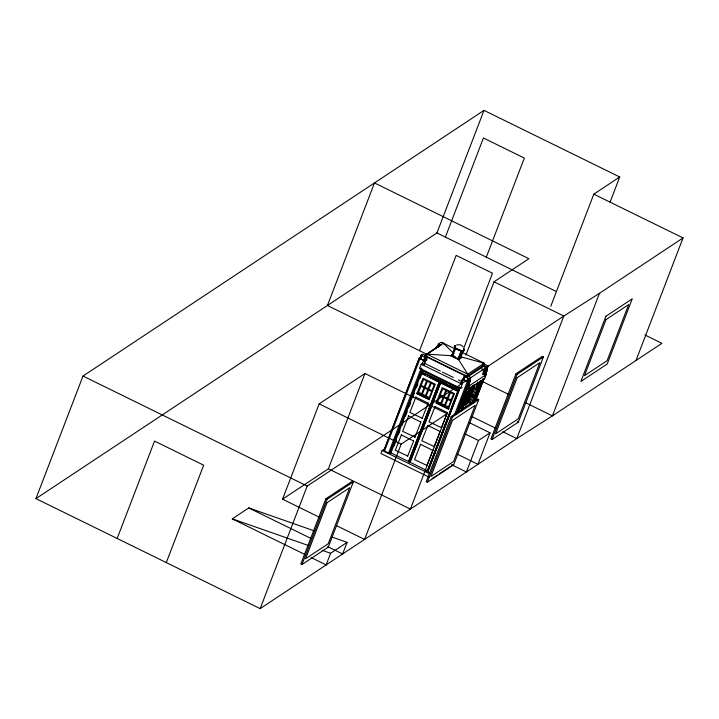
<?xml version="1.0" encoding="UTF-8"?>
<svg xmlns="http://www.w3.org/2000/svg" width="719" height="719" viewBox="0 0 719 719"><rect width="100%" height="100%" fill="white"/><g stroke="black" fill="none" stroke-linecap="round" stroke-linejoin="round"><path stroke-width="1.08" d="M383.955 450.489L419.312 357.936L383.928 450.57L388.53 453.159L389.806 453.303L422.098 369.18M485.828 373.574L487.5 369.305L486.979 368.73M430.762 463.737L431.957 460.6M434.348 454.327L435.543 451.19M437.925 444.917L439.12 441.781M441.511 435.507L442.706 432.371M445.097 426.097L446.292 422.961M448.683 416.687L449.878 413.551M550.79 306.24L593.813 194.157L683.05 237.935L636 360.498L552.408 415.888L516.772 438.599L260.152 608.625L35.95 498.626L83 376.055L483.986 110.375L619.733 176.982L610.089 202.12M117.161 538.468L154.54 441.08L203.675 465.193L166.296 562.573M282.558 499.184L319.155 403.862L364.973 373.503L447.002 413.749L410.405 509.07L328.385 468.824L282.558 499.184L319.569 517.347M260.152 608.625L307.202 486.062L563.822 316.036L599.457 293.325L683.05 237.935M328.385 468.824L364.973 373.503M325.86 498.779L300.839 563.966L301.971 564.523L328.295 547.087L353.317 481.901L352.175 481.344L325.86 498.779L326.992 499.337L353.317 481.901M301.971 564.523L326.992 499.337M35.95 498.626L436.936 232.938L483.986 110.375M445.394 237.09L483.429 138.003L524.34 158.072L486.305 257.159M326.138 564.909L330.605 553.271L347.097 542.342L332.295 537.165M419.554 350.701L456.152 255.38L492.506 273.22L463.557 348.643M384.818 448.674L382.131 450.454L380.953 453.518L429.081 477.128M347.097 542.342L342.63 553.981L327.657 546.629M421.19 354.988L420.157 358.116L421.19 354.988L422.439 354.161L426.969 355.905M384.44 451.146L419.995 358.673L419.483 358.017M427.562 356.3L426.331 357.505L424.947 357.244L423.716 360.345L420.624 358.826L421.855 355.725L421.325 355.051M420.624 358.826L421.855 355.725M419.653 368.272L421.217 364.182L422.664 363.23M423.716 360.345L424.947 357.244M388.53 453.159L421.226 367.993M422.421 364.875C422.844 359.257 424.471 362.017 427.095 359.86M455.235 349.003L443.246 343.116L426.718 354.072L425.936 356.112L466.901 376.208L483.429 365.261L484.211 363.221L461.23 351.942M423.779 360.309L425.01 360.507L426.187 357.442M425.01 360.507L426.331 357.505M423.689 365.018L425.28 360.866M389.806 453.303L422.26 369.26M423.859 365.108L425.45 360.947M446.903 384L421.604 371.948L458.587 390.093L459.243 388.395L422.251 370.249L421.073 373.368L422.035 371.462L421.415 371.876L421.864 370.303M458.246 391.594L421.253 373.449L421.909 371.741M425.154 360.57L426.403 359.743L427.58 356.678M394.012 446.059L396.403 439.83M398.398 434.636L399.989 430.483M401.984 425.288L403.575 421.136M405.57 415.942L407.17 411.789M409.156 406.594L410.756 402.442M412.751 397.248L414.342 393.095M416.337 387.901L417.928 383.748M419.923 378.553L421.514 374.401M416.921 393.653L417.415 392.745L429.692 398.766L429.189 399.674L416.921 393.653L423.006 378.194L435.274 384.216L429.189 399.674M407.844 456.089L395.36 450.202L401.454 434.743M415.097 437.188L402.613 431.301L408.707 415.852M422.35 418.296L409.875 412.409L415.959 396.951M421.756 393.724L418.476 392.358L421.037 386.094M424.399 386.831L421.127 385.465L423.68 379.201M435.984 348.571L436.784 346.495L438.428 345.399M436.145 348.652L436.784 346.495M438.653 343.538C434.618 353.415 439.929 337.211 443.659 344.077M438.087 347.376L439.318 344.275L438.797 343.61M447.002 413.749L401.175 444.108L364.587 539.43L336.573 525.688M421.55 393.868L424.102 387.604M424.192 386.966L426.753 380.702M425.585 395.612L422.314 394.237L424.875 387.972M428.236 388.718L424.956 387.343L427.517 381.079M425.378 395.747L427.94 389.482M428.03 388.853L430.591 382.589M429.423 397.49L426.151 396.124L428.704 389.86M432.065 390.597L428.794 389.231L431.355 382.966M429.216 397.625L431.777 391.361M431.867 390.732L434.42 384.467M407.637 456.223L413.722 440.765M414.89 437.323L420.974 421.873M422.143 418.431L428.227 402.973M408.581 461.778L439.156 382.113L440.549 382.787L409.965 462.461L408.581 461.778L439.363 381.978L429.477 377.124M409.965 462.461L440.747 382.652L458.551 391.388M451.586 355.824L455.127 347.376L452.134 356.004L451.604 355.779L452.134 356.004M455.352 347.601C455.621 348.904 461.517 351.753 464.168 350.477L464.132 348.913L464.141 350.504L460.088 350.665A5.357 1.905 21 0 1 455.406 348.364L454.471 346.279L455.451 345.632M452.97 355.357L455.711 348.212M436.1 403.062L436.604 402.164L448.881 408.185L448.377 409.084L436.1 403.062L442.194 387.604L454.462 393.626L448.377 409.084M427.032 465.499L414.548 459.612L420.642 444.153M434.285 446.607L421.801 440.72L427.895 425.262M441.538 427.706L429.054 421.828L435.148 406.37M440.936 403.143L437.664 401.777L440.226 395.504M443.587 396.25L440.316 394.875L442.868 388.611M440.738 403.278L443.29 397.014M443.38 396.385L445.942 390.12M461.517 350.513L458.084 359.069L461.391 350.665L455.442 348.059L454.471 346.243L455.495 345.614M444.773 405.022L441.502 403.656L444.063 397.391M447.425 398.128L444.144 396.762L446.706 390.498M459.531 357.846L462.281 350.692M463.431 350.854L460.609 357.397L462.883 350.647M444.567 405.157L447.128 398.892M447.218 398.263L449.77 391.999M448.611 406.909L445.34 405.534L447.892 399.27M451.253 400.007L447.982 398.641L450.543 392.376M465.885 355.123L494.034 281.794L528.887 258.696L374.473 182.932L327.424 305.503L426.439 354.081M448.404 407.044L450.966 400.78M451.047 400.15L453.608 393.886M426.825 465.633L432.91 450.175M434.078 446.742L440.163 431.283M441.331 427.841L447.416 412.391M459.252 387.397L427.131 471.61L459.684 386.831M460.852 383.245L462.443 379.093L461.014 383.326M464.321 376.136C462.011 384.054 463.422 374.545 466.289 375.282M430.025 473.506L427.571 472.302L459.863 388.179M427.571 472.302L459.935 388.134M468.141 381.654L469.462 378.661L467.862 381.798L463.755 379.983L464.986 376.873L464.456 376.208M419.662 368.272L460.627 388.377L462.2 384.288L421.217 364.182M451.262 416.481L426.241 481.667L427.374 482.224L453.698 464.789L478.719 399.602L477.578 399.045L451.262 416.481L452.395 417.038L478.719 399.602M466.901 376.208L467.692 374.168L484.211 363.221L460.169 356.624M427.374 482.224L452.395 417.038M466.847 381.501L468.078 378.392L469.318 378.589M454.39 415.106L467.215 381.834C469.956 383.694 472.392 375.219 468.473 385.078M456.053 414.216L468.411 382.023M456.223 414.297L468.581 382.104M470.568 377.763L469.534 380.899L470.756 377.529L466.999 375.543M458.506 411.043L466.874 389.24M460.232 406.559L462.587 400.429M462.883 399.665L465.238 393.536M458.273 412.167L470.226 381.007M466.37 388.691L468.159 389.572L469.723 385.483L486.251 374.536L484.462 373.655M458.713 409.3L462.308 406.352L460.151 407.188M460.6 411.349L469.453 388.287M461.274 410.684L469.615 388.943M461.508 410.558L470.361 387.496L471.179 387.244M462.47 409.138L470.927 387.119M464.294 405.013L470.172 389.698L475.124 386.418L469.237 401.741L469.75 401.984L469.534 400.968L464.582 404.249L464.807 405.264L464.294 405.013L470.046 401.22M465.193 403.278L467.539 397.149L468.779 396.331L466.424 402.46L464.681 403.026M472.401 397.616L473.596 394.497M475.987 388.278L477.182 385.159M484.211 369.988C487.599 361.064 487.087 374.923 481.892 368.847M484.264 369.952L485.442 366.888L483.069 365.791M471.754 403.602L480.517 380.755M482.916 374.518C483.357 367.652 485.361 372.361 487.464 369.386M471.817 403.557L480.589 380.711M482.979 374.473L484.579 370.321M485.505 370.15L486.682 367.085M473.417 402.712L481.793 380.899M484.184 374.671L485.774 370.519M473.587 402.793L482.755 378.904M484.345 374.752L485.945 370.6M487.931 366.259L486.898 369.395L488.129 366.043L483.545 363.742M475.466 400.582L483.842 378.769M475.636 400.663L484.004 378.85M484.804 376.774L487.59 369.503M486.251 374.536L484.678 378.625L468.159 389.572M469.336 422.664L490.043 432.829L478.468 440.495L466.379 471.988L451.595 464.735M490.043 432.829L477.955 464.321L457.248 454.156M515.936 373.826L490.915 439.003L492.057 439.561L518.372 422.125L543.393 356.939L542.261 356.381L515.936 373.826L517.078 374.383L543.393 356.939M492.057 439.561L517.078 374.383M599.457 293.325L552.408 415.888L525.194 402.532M469.282 405.444L478.36 382.49L477.587 382.113M436.945 346.576L437.458 347.223M427.086 471.637L427.643 472.257M457.841 358.871L458.389 359.078M460.367 357.199L460.915 357.406M420.157 358.116L420.678 358.79M462.614 379.174L467.215 381.834M463.288 379.273L463.809 379.938M470.064 380.926L469.624 380.234M486.754 369.323L486.224 368.658M593.813 194.157L619.733 176.982M439.318 344.275L440.81 345.075M419.312 357.936L420.966 356.849M419.923 358.718L424.084 360.677M424.462 355.905L441.736 344.329L424.39 355.824L467.701 377.062M422.251 370.249L459.243 388.395M421.253 373.449L390.983 452.907L408.787 461.643M450.507 355.689L458.686 359.698L467.692 374.168L426.718 354.072L450.507 355.689L453.806 353.505L443.246 343.116M458.686 359.698L461.993 357.514M305.171 554.619L232.282 518.857L248.774 507.929L314.32 530.874M464.986 376.873L468.078 378.392M467.512 376.99L484.903 365.468M468.285 381.726L469.534 380.899M485.649 370.222L486.898 369.395M460.627 388.377L462.074 387.415M472.32 386.112L474.181 384.872M465.238 391.19L478.36 382.49M465.732 392.637L467.386 391.54L461.508 406.864L462.011 407.116M465.544 393.338L466.784 392.511L464.429 398.641L463.189 399.458M462.901 400.231L464.132 399.404L461.787 405.534L460.546 406.352M389.968 453.383L391.621 452.287M459.01 408.536L462.308 406.352M464.807 405.264L469.75 401.984M458.479 411.529L460.133 410.441M462.919 408.59L467.871 405.309M432.083 478.602L437.467 475.043M439.255 473.857L452.7 464.941M636.261 360.327L661.92 343.322L644.88 334.964M456.574 344.904L460.205 344.752L463.045 346.531M461.427 350.944L462.497 351.043A5.357 1.905 21 0 0 464.384 349.793L464.052 349.2M453.204 356.121L455.235 356.435M426.718 354.072L428.91 354.413M482.018 362.87L484.211 363.221M232.282 518.857L308.397 545.505M322.148 550.314L330.605 553.271M436.936 232.938L556.614 291.653M494.034 281.794L563.822 316.036L516.772 438.599L502.815 431.751M482.054 369.162L484.507 370.366M481.838 381.259L509.061 394.614M421.801 355.761L424.893 357.28M424.381 363.239L440.379 371.085M442.374 372.065L453.365 377.457M458.371 379.911L462.362 381.879M467.934 384.611L469.723 385.483M448.899 384.989L457.895 389.401M422.556 373.727L424.534 374.698M517.24 421.568L518.372 422.125M423.482 379.335L426.547 380.845M427.311 381.223L430.384 382.724M431.148 383.101L434.213 384.602M442.661 388.754L445.735 390.255M446.499 390.633L449.564 392.134M450.337 392.511L453.401 394.021M420.831 386.229L423.895 387.739M424.668 388.116L427.733 389.617M428.497 389.995L431.571 391.496M440.019 395.648L443.084 397.149M443.857 397.526L446.921 399.036M447.685 399.404L450.759 400.914M471.907 416.589L495.84 428.326M417.209 392.889L429.486 398.91M436.397 402.298L448.674 408.32M417.128 393.518L429.396 399.539M436.307 402.928L448.584 408.949M415.753 397.086L428.021 403.107M434.941 406.505L447.209 412.526M464.663 433.719L478.468 440.495M408.5 415.986L420.768 422.008M427.688 425.396L439.956 431.418M401.247 434.878L413.515 440.9M420.435 444.297L432.703 450.319M319.155 403.862L401.175 444.108M410.172 462.317L426.978 470.568M382.131 450.454L429.252 473.578M83 376.055L307.202 486.062M248.774 507.929L310.68 538.297M311.156 557.558L326.165 564.918M454.723 347.654L454.39 347.07A5.357 1.905 21 0 1 455.352 345.884M459.297 357.082A3.514 1.249 21 0 1 456.277 357.936A3.514 1.249 21 0 1 453.186 355.096M327.082 502.662L305.548 558.771L328.206 543.762L349.74 487.653L327.082 502.662M463.054 379.866L461.463 384.018L463.126 379.821M452.494 420.363L430.951 476.472L453.608 461.463L475.142 405.354L452.494 420.363M470.19 390.255L467.835 396.385L469.076 395.567L471.421 389.437L470.19 390.255M469.085 396.124L466.739 402.254L467.97 401.436L470.325 395.306L469.085 396.124M471.736 389.231L469.381 395.36L470.621 394.542L472.976 388.413L471.736 389.231M470.63 395.099L468.285 401.229L469.516 400.411L471.871 394.282L470.63 395.099M473.282 388.206L470.927 394.336L472.167 393.518L474.522 387.388L473.282 388.206M517.168 377.709L495.625 433.809L518.282 418.8L539.816 362.7L517.168 377.709M605.919 316.261L580.898 381.438L607.222 364.003L632.244 298.816L605.919 316.261M606.009 319.587L584.475 375.686L607.133 360.677L628.667 304.577L606.009 319.587"/></g></svg>
